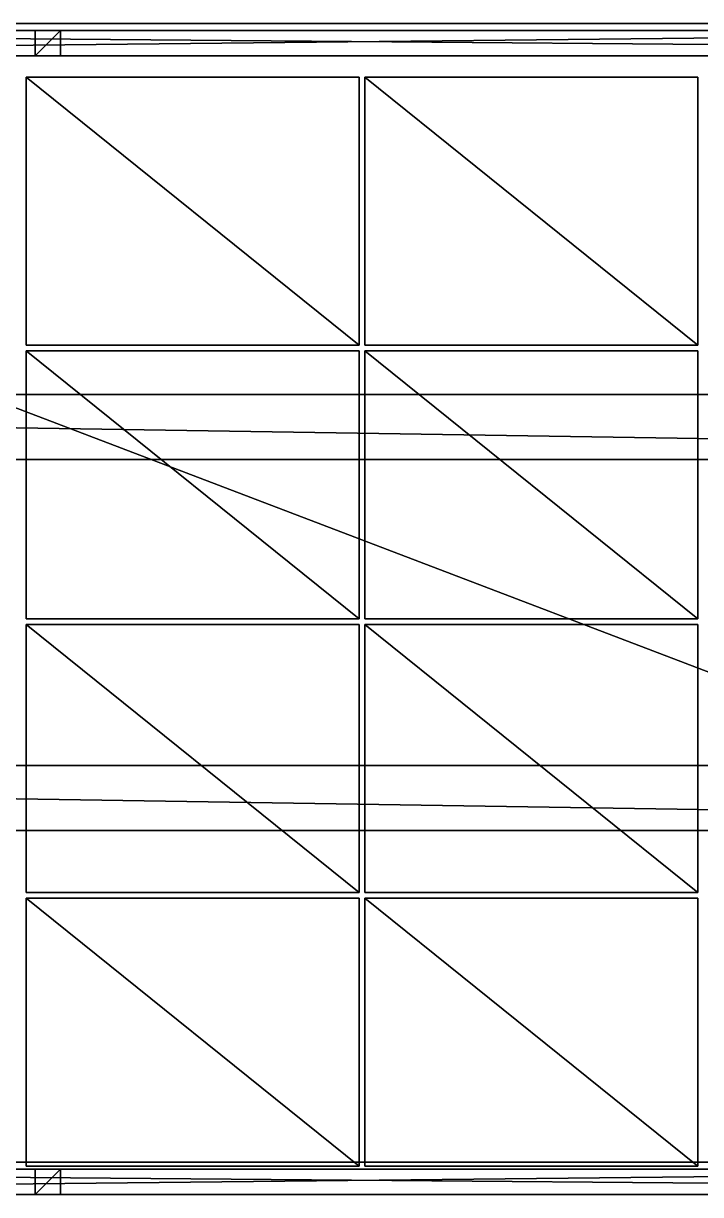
# Model space of a CAD drawing. Header units: millimetres. Extents: x -2500 to 6540, y -1255 to 1270.
# Drawn here: x 2110 to 3570, y -1255 to 1270 of the extents above; entities that cross this region are included whole.
import ezdxf

# ---------------------------------------------------------------- set-up
doc = ezdxf.new("R2010")
doc.units = ezdxf.units.MM

msp = doc.modelspace()

# ---------------------------------------------------------------- linework, layer by layer
at = {"layer": 'CAD_75LAB'}
for points in [[(6540, 1270, 1190), (6540, 1270, 1120), (-40, 1270, 1120)], [(6540, 1270, 1190), (-40, 1270, 1120), (-40, 1270, 1190)], [(6540, 1270, 1120), (-40, 1200, 1120), (-40, 1270, 1120)], [(6540, 1270, 1120), (6540, 1200, 1120), (-40, 1200, 1120)], [(6540, 1270, 1190), (-40, 1270, 1190), (-40, 1200, 1190)], [(6540, 1270, 1190), (-40, 1200, 1190), (6540, 1200, 1190)], [(6540, 1255, 1030), (-40, 1255, 1030), (-40, 1255, 1120)], [(6540, 1255, 1120), (6540, 1255, 1030), (-40, 1255, 1120)], [(6540, -1255, 1030), (-40, -1255, 1030), (-40, 1255, 1030)], [(6540, 1255, 1030), (6540, -1255, 1030), (-40, 1255, 1030)], [(6540, -1255, 1120), (-40, 1255, 1120), (-40, -1255, 1120)], [(6540, 1255, 1120), (-40, 1255, 1120), (6540, -1255, 1120)], [(6540, 1255, 3560), (-40, 1255, 3560), (-40, 1255, 3615)], [(6540, 1255, 3615), (6540, 1255, 3560), (-40, 1255, 3615)], [(6540, 1200, 3560), (-40, 1200, 3560), (-40, 1255, 3560)], [(6540, 1255, 3560), (6540, 1200, 3560), (-40, 1255, 3560)], [(6540, 1200, 3615), (-40, 1255, 3615), (-40, 1200, 3615)], [(6540, 1255, 3615), (-40, 1255, 3615), (6540, 1200, 3615)], [(2135, 1200, 3560), (2135, 1255, 1120), (2135, 1200, 1120)], [(2135, 1200, 3560), (2135, 1255, 3560), (2135, 1255, 1120)], [(2190, 1255, 3560), (2190, 1255, 1120), (2135, 1255, 1120)], [(2190, 1255, 3560), (2135, 1255, 1120), (2135, 1255, 3560)], [(2190, 1255, 1120), (2135, 1200, 1120), (2135, 1255, 1120)], [(2190, 1255, 1120), (2190, 1200, 1120), (2135, 1200, 1120)], [(2190, 1255, 3560), (2135, 1255, 3560), (2135, 1200, 3560)], [(2190, 1255, 3560), (2135, 1200, 3560), (2190, 1200, 3560)], [(2190, 1200, 3560), (2190, 1200, 1120), (2190, 1255, 1120)], [(2190, 1200, 3560), (2190, 1255, 1120), (2190, 1255, 3560)], [(6540, 1200, 3560), (-40, 1200, 3615), (-40, 1200, 3560)], [(6540, 1200, 3615), (-40, 1200, 3615), (6540, 1200, 3560)], [(6540, 1200, 1190), (-40, 1200, 1120), (6540, 1200, 1120)], [(6540, 1200, 1190), (-40, 1200, 1190), (-40, 1200, 1120)], [(2190, 1200, 3560), (2135, 1200, 1120), (2190, 1200, 1120)], [(2190, 1200, 3560), (2135, 1200, 3560), (2135, 1200, 1120)], [(2116, 576, 2178), (2116, 1154, 1123), (2116, 576, 1123)], [(2116, 576, 2178), (2116, 1154, 2178), (2116, 1154, 1123)], [(2116, 1154, 2178), (2834, 1154, 1123), (2116, 1154, 1123)], [(2834, 1154, 2178), (2834, 1154, 1123), (2116, 1154, 2178)], [(2834, 576, 1123), (2116, 576, 1123), (2116, 1154, 1123)], [(2834, 1154, 1123), (2834, 576, 1123), (2116, 1154, 1123)], [(2834, 576, 2178), (2116, 1154, 2178), (2116, 576, 2178)], [(2834, 1154, 2178), (2116, 1154, 2178), (2834, 576, 2178)], [(2116, 576, 3239), (2116, 1154, 2184), (2116, 576, 2184)], [(2116, 576, 3239), (2116, 1154, 3239), (2116, 1154, 2184)], [(2116, 1154, 3239), (2834, 1154, 2184), (2116, 1154, 2184)], [(2834, 1154, 3239), (2834, 1154, 2184), (2116, 1154, 3239)], [(2834, 576, 2184), (2116, 576, 2184), (2116, 1154, 2184)], [(2834, 1154, 2184), (2834, 576, 2184), (2116, 1154, 2184)], [(2834, 576, 3239), (2116, 1154, 3239), (2116, 576, 3239)], [(2834, 1154, 3239), (2116, 1154, 3239), (2834, 576, 3239)], [(2834, 576, 2178), (2834, 576, 1123), (2834, 1154, 1123)], [(2834, 576, 2178), (2834, 1154, 1123), (2834, 1154, 2178)], [(2834, 576, 3239), (2834, 576, 2184), (2834, 1154, 2184)], [(2834, 576, 3239), (2834, 1154, 2184), (2834, 1154, 3239)], [(2846, 576, 2178), (2846, 1154, 1123), (2846, 576, 1123)], [(2846, 576, 2178), (2846, 1154, 2178), (2846, 1154, 1123)], [(2846, 1154, 2178), (3564, 1154, 1123), (2846, 1154, 1123)], [(3564, 1154, 2178), (3564, 1154, 1123), (2846, 1154, 2178)], [(3564, 576, 1123), (2846, 576, 1123), (2846, 1154, 1123)], [(3564, 1154, 1123), (3564, 576, 1123), (2846, 1154, 1123)], [(3564, 576, 2178), (2846, 1154, 2178), (2846, 576, 2178)], [(3564, 1154, 2178), (2846, 1154, 2178), (3564, 576, 2178)], [(2846, 576, 3239), (2846, 1154, 2184), (2846, 576, 2184)], [(2846, 576, 3239), (2846, 1154, 3239), (2846, 1154, 2184)], [(2846, 1154, 3239), (3564, 1154, 2184), (2846, 1154, 2184)], [(3564, 1154, 3239), (3564, 1154, 2184), (2846, 1154, 3239)], [(3564, 576, 2184), (2846, 576, 2184), (2846, 1154, 2184)], [(3564, 1154, 2184), (3564, 576, 2184), (2846, 1154, 2184)], [(3564, 576, 3239), (2846, 1154, 3239), (2846, 576, 3239)], [(3564, 1154, 3239), (2846, 1154, 3239), (3564, 576, 3239)], [(3564, 576, 2178), (3564, 576, 1123), (3564, 1154, 1123)], [(3564, 576, 2178), (3564, 1154, 1123), (3564, 1154, 2178)], [(3564, 576, 3239), (3564, 576, 2184), (3564, 1154, 2184)], [(3564, 576, 3239), (3564, 1154, 2184), (3564, 1154, 3239)], [(2116, 576, 2178), (2116, 576, 1123), (2834, 576, 1123)], [(2834, 576, 2178), (2116, 576, 2178), (2834, 576, 1123)], [(2116, 576, 3239), (2116, 576, 2184), (2834, 576, 2184)], [(2834, 576, 3239), (2116, 576, 3239), (2834, 576, 2184)], [(2116, -14, 2178), (2116, 564, 1123), (2116, -14, 1123)], [(2116, -14, 2178), (2116, 564, 2178), (2116, 564, 1123)], [(2116, 564, 2178), (2834, 564, 1123), (2116, 564, 1123)], [(2834, 564, 2178), (2834, 564, 1123), (2116, 564, 2178)], [(2834, -14, 1123), (2116, -14, 1123), (2116, 564, 1123)], [(2834, 564, 1123), (2834, -14, 1123), (2116, 564, 1123)], [(2834, -14, 2178), (2116, 564, 2178), (2116, -14, 2178)], [(2834, 564, 2178), (2116, 564, 2178), (2834, -14, 2178)], [(2116, -14, 3239), (2116, 564, 2184), (2116, -14, 2184)], [(2116, -14, 3239), (2116, 564, 3239), (2116, 564, 2184)], [(2116, 564, 3239), (2834, 564, 2184), (2116, 564, 2184)], [(2834, 564, 3239), (2834, 564, 2184), (2116, 564, 3239)], [(2834, -14, 2184), (2116, -14, 2184), (2116, 564, 2184)], [(2834, 564, 2184), (2834, -14, 2184), (2116, 564, 2184)], [(2834, -14, 3239), (2116, 564, 3239), (2116, -14, 3239)], [(2834, 564, 3239), (2116, 564, 3239), (2834, -14, 3239)], [(2834, -14, 2178), (2834, -14, 1123), (2834, 564, 1123)], [(2834, -14, 2178), (2834, 564, 1123), (2834, 564, 2178)], [(2834, -14, 3239), (2834, -14, 2184), (2834, 564, 2184)], [(2834, -14, 3239), (2834, 564, 2184), (2834, 564, 3239)], [(2846, 576, 2178), (2846, 576, 1123), (3564, 576, 1123)], [(3564, 576, 2178), (2846, 576, 2178), (3564, 576, 1123)], [(2846, 576, 3239), (2846, 576, 2184), (3564, 576, 2184)], [(3564, 576, 3239), (2846, 576, 3239), (3564, 576, 2184)], [(2846, -14, 2178), (2846, 564, 1123), (2846, -14, 1123)], [(2846, -14, 2178), (2846, 564, 2178), (2846, 564, 1123)], [(2846, 564, 2178), (3564, 564, 1123), (2846, 564, 1123)], [(3564, 564, 2178), (3564, 564, 1123), (2846, 564, 2178)], [(3564, -14, 1123), (2846, -14, 1123), (2846, 564, 1123)], [(3564, 564, 1123), (3564, -14, 1123), (2846, 564, 1123)], [(3564, -14, 2178), (2846, 564, 2178), (2846, -14, 2178)], [(3564, 564, 2178), (2846, 564, 2178), (3564, -14, 2178)], [(2846, -14, 3239), (2846, 564, 2184), (2846, -14, 2184)], [(2846, -14, 3239), (2846, 564, 3239), (2846, 564, 2184)], [(2846, 564, 3239), (3564, 564, 2184), (2846, 564, 2184)], [(3564, 564, 3239), (3564, 564, 2184), (2846, 564, 3239)], [(3564, -14, 2184), (2846, -14, 2184), (2846, 564, 2184)], [(3564, 564, 2184), (3564, -14, 2184), (2846, 564, 2184)], [(3564, -14, 3239), (2846, 564, 3239), (2846, -14, 3239)], [(3564, 564, 3239), (2846, 564, 3239), (3564, -14, 3239)], [(3564, -14, 2178), (3564, -14, 1123), (3564, 564, 1123)], [(3564, -14, 2178), (3564, 564, 1123), (3564, 564, 2178)], [(3564, -14, 3239), (3564, -14, 2184), (3564, 564, 2184)], [(3564, -14, 3239), (3564, 564, 2184), (3564, 564, 3239)], [(6460, 470, 1030), (6460, 470, 780), (-2500, 470, 780)], [(6460, 470, 1030), (-2500, 470, 780), (-2500, 470, 1030)], [(6460, 330, 780), (-2500, 330, 780), (-2500, 470, 780)], [(6460, 470, 780), (6460, 330, 780), (-2500, 470, 780)], [(6460, 330, 1030), (-2500, 470, 1030), (-2500, 330, 1030)], [(6460, 470, 1030), (-2500, 470, 1030), (6460, 330, 1030)], [(6460, 330, 1030), (-2500, 330, 780), (6460, 330, 780)], [(6460, 330, 1030), (-2500, 330, 1030), (-2500, 330, 780)], [(2116, -14, 2178), (2116, -14, 1123), (2834, -14, 1123)], [(2834, -14, 2178), (2116, -14, 2178), (2834, -14, 1123)], [(2116, -14, 3239), (2116, -14, 2184), (2834, -14, 2184)], [(2834, -14, 3239), (2116, -14, 3239), (2834, -14, 2184)], [(2846, -14, 2178), (2846, -14, 1123), (3564, -14, 1123)], [(3564, -14, 2178), (2846, -14, 2178), (3564, -14, 1123)], [(2846, -14, 3239), (2846, -14, 2184), (3564, -14, 2184)], [(3564, -14, 3239), (2846, -14, 3239), (3564, -14, 2184)], [(2116, -604, 2178), (2116, -26, 1123), (2116, -604, 1123)], [(2116, -604, 2178), (2116, -26, 2178), (2116, -26, 1123)], [(2116, -26, 2178), (2834, -26, 1123), (2116, -26, 1123)], [(2834, -26, 2178), (2834, -26, 1123), (2116, -26, 2178)], [(2834, -604, 1123), (2116, -604, 1123), (2116, -26, 1123)], [(2834, -26, 1123), (2834, -604, 1123), (2116, -26, 1123)], [(2834, -604, 2178), (2116, -26, 2178), (2116, -604, 2178)], [(2834, -26, 2178), (2116, -26, 2178), (2834, -604, 2178)], [(2116, -604, 3239), (2116, -26, 2184), (2116, -604, 2184)], [(2116, -604, 3239), (2116, -26, 3239), (2116, -26, 2184)], [(2116, -26, 3239), (2834, -26, 2184), (2116, -26, 2184)], [(2834, -26, 3239), (2834, -26, 2184), (2116, -26, 3239)], [(2834, -604, 2184), (2116, -604, 2184), (2116, -26, 2184)], [(2834, -26, 2184), (2834, -604, 2184), (2116, -26, 2184)], [(2834, -604, 3239), (2116, -26, 3239), (2116, -604, 3239)], [(2834, -26, 3239), (2116, -26, 3239), (2834, -604, 3239)], [(2834, -604, 2178), (2834, -604, 1123), (2834, -26, 1123)], [(2834, -604, 2178), (2834, -26, 1123), (2834, -26, 2178)], [(2834, -604, 3239), (2834, -604, 2184), (2834, -26, 2184)], [(2834, -604, 3239), (2834, -26, 2184), (2834, -26, 3239)], [(2846, -604, 2178), (2846, -26, 1123), (2846, -604, 1123)], [(2846, -604, 2178), (2846, -26, 2178), (2846, -26, 1123)], [(2846, -26, 2178), (3564, -26, 1123), (2846, -26, 1123)], [(3564, -26, 2178), (3564, -26, 1123), (2846, -26, 2178)], [(3564, -604, 1123), (2846, -604, 1123), (2846, -26, 1123)], [(3564, -26, 1123), (3564, -604, 1123), (2846, -26, 1123)], [(3564, -604, 2178), (2846, -26, 2178), (2846, -604, 2178)], [(3564, -26, 2178), (2846, -26, 2178), (3564, -604, 2178)], [(2846, -604, 3239), (2846, -26, 2184), (2846, -604, 2184)], [(2846, -604, 3239), (2846, -26, 3239), (2846, -26, 2184)], [(2846, -26, 3239), (3564, -26, 2184), (2846, -26, 2184)], [(3564, -26, 3239), (3564, -26, 2184), (2846, -26, 3239)], [(3564, -604, 2184), (2846, -604, 2184), (2846, -26, 2184)], [(3564, -26, 2184), (3564, -604, 2184), (2846, -26, 2184)], [(3564, -604, 3239), (2846, -26, 3239), (2846, -604, 3239)], [(3564, -26, 3239), (2846, -26, 3239), (3564, -604, 3239)], [(3564, -604, 2178), (3564, -604, 1123), (3564, -26, 1123)], [(3564, -604, 2178), (3564, -26, 1123), (3564, -26, 2178)], [(3564, -604, 3239), (3564, -604, 2184), (3564, -26, 2184)], [(3564, -604, 3239), (3564, -26, 2184), (3564, -26, 3239)], [(6460, -330, 1030), (6460, -330, 780), (-2500, -330, 780)], [(6460, -330, 1030), (-2500, -330, 780), (-2500, -330, 1030)], [(6460, -470, 780), (-2500, -470, 780), (-2500, -330, 780)], [(6460, -330, 780), (6460, -470, 780), (-2500, -330, 780)], [(6460, -470, 1030), (-2500, -330, 1030), (-2500, -470, 1030)], [(6460, -330, 1030), (-2500, -330, 1030), (6460, -470, 1030)], [(6460, -470, 1030), (-2500, -470, 780), (6460, -470, 780)], [(6460, -470, 1030), (-2500, -470, 1030), (-2500, -470, 780)], [(2116, -604, 2178), (2116, -604, 1123), (2834, -604, 1123)], [(2834, -604, 2178), (2116, -604, 2178), (2834, -604, 1123)], [(2116, -604, 3239), (2116, -604, 2184), (2834, -604, 2184)], [(2834, -604, 3239), (2116, -604, 3239), (2834, -604, 2184)], [(2846, -604, 2178), (2846, -604, 1123), (3564, -604, 1123)], [(3564, -604, 2178), (2846, -604, 2178), (3564, -604, 1123)], [(2846, -604, 3239), (2846, -604, 2184), (3564, -604, 2184)], [(3564, -604, 3239), (2846, -604, 3239), (3564, -604, 2184)], [(2116, -1194, 2178), (2116, -616, 1123), (2116, -1194, 1123)], [(2116, -1194, 2178), (2116, -616, 2178), (2116, -616, 1123)], [(2116, -616, 2178), (2834, -616, 1123), (2116, -616, 1123)], [(2834, -616, 2178), (2834, -616, 1123), (2116, -616, 2178)], [(2834, -1194, 1123), (2116, -1194, 1123), (2116, -616, 1123)], [(2834, -616, 1123), (2834, -1194, 1123), (2116, -616, 1123)], [(2834, -1194, 2178), (2116, -616, 2178), (2116, -1194, 2178)], [(2834, -616, 2178), (2116, -616, 2178), (2834, -1194, 2178)], [(2116, -1194, 3239), (2116, -616, 2184), (2116, -1194, 2184)], [(2116, -1194, 3239), (2116, -616, 3239), (2116, -616, 2184)], [(2116, -616, 3239), (2834, -616, 2184), (2116, -616, 2184)], [(2834, -616, 3239), (2834, -616, 2184), (2116, -616, 3239)], [(2834, -1194, 2184), (2116, -1194, 2184), (2116, -616, 2184)], [(2834, -616, 2184), (2834, -1194, 2184), (2116, -616, 2184)], [(2834, -1194, 3239), (2116, -616, 3239), (2116, -1194, 3239)], [(2834, -616, 3239), (2116, -616, 3239), (2834, -1194, 3239)], [(2834, -1194, 2178), (2834, -1194, 1123), (2834, -616, 1123)], [(2834, -1194, 2178), (2834, -616, 1123), (2834, -616, 2178)], [(2834, -1194, 3239), (2834, -1194, 2184), (2834, -616, 2184)], [(2834, -1194, 3239), (2834, -616, 2184), (2834, -616, 3239)], [(2846, -1194, 2178), (2846, -616, 1123), (2846, -1194, 1123)], [(2846, -1194, 2178), (2846, -616, 2178), (2846, -616, 1123)], [(2846, -616, 2178), (3564, -616, 1123), (2846, -616, 1123)], [(3564, -616, 2178), (3564, -616, 1123), (2846, -616, 2178)], [(3564, -1194, 1123), (2846, -1194, 1123), (2846, -616, 1123)], [(3564, -616, 1123), (3564, -1194, 1123), (2846, -616, 1123)], [(3564, -1194, 2178), (2846, -616, 2178), (2846, -1194, 2178)], [(3564, -616, 2178), (2846, -616, 2178), (3564, -1194, 2178)], [(2846, -1194, 3239), (2846, -616, 2184), (2846, -1194, 2184)], [(2846, -1194, 3239), (2846, -616, 3239), (2846, -616, 2184)], [(2846, -616, 3239), (3564, -616, 2184), (2846, -616, 2184)], [(3564, -616, 3239), (3564, -616, 2184), (2846, -616, 3239)], [(3564, -1194, 2184), (2846, -1194, 2184), (2846, -616, 2184)], [(3564, -616, 2184), (3564, -1194, 2184), (2846, -616, 2184)], [(3564, -1194, 3239), (2846, -616, 3239), (2846, -1194, 3239)], [(3564, -616, 3239), (2846, -616, 3239), (3564, -1194, 3239)], [(3564, -1194, 2178), (3564, -1194, 1123), (3564, -616, 1123)], [(3564, -1194, 2178), (3564, -616, 1123), (3564, -616, 2178)], [(3564, -1194, 3239), (3564, -1194, 2184), (3564, -616, 2184)], [(3564, -1194, 3239), (3564, -616, 2184), (3564, -616, 3239)], [(6540, -1185, 1190), (6540, -1185, 1120), (-40, -1185, 1120)], [(6540, -1185, 1190), (-40, -1185, 1120), (-40, -1185, 1190)], [(6540, -1185, 1120), (-40, -1255, 1120), (-40, -1185, 1120)], [(6540, -1185, 1120), (6540, -1255, 1120), (-40, -1255, 1120)], [(6540, -1185, 1190), (-40, -1185, 1190), (-40, -1255, 1190)], [(6540, -1185, 1190), (-40, -1255, 1190), (6540, -1255, 1190)], [(6540, -1200, 3560), (-40, -1200, 3560), (-40, -1200, 3615)], [(6540, -1200, 3615), (6540, -1200, 3560), (-40, -1200, 3615)], [(6540, -1255, 3560), (-40, -1255, 3560), (-40, -1200, 3560)], [(6540, -1200, 3560), (6540, -1255, 3560), (-40, -1200, 3560)], [(6540, -1255, 3615), (-40, -1200, 3615), (-40, -1255, 3615)], [(6540, -1200, 3615), (-40, -1200, 3615), (6540, -1255, 3615)], [(2116, -1194, 2178), (2116, -1194, 1123), (2834, -1194, 1123)], [(2834, -1194, 2178), (2116, -1194, 2178), (2834, -1194, 1123)], [(2116, -1194, 3239), (2116, -1194, 2184), (2834, -1194, 2184)], [(2834, -1194, 3239), (2116, -1194, 3239), (2834, -1194, 2184)], [(2135, -1255, 3560), (2135, -1200, 1120), (2135, -1255, 1120)], [(2135, -1255, 3560), (2135, -1200, 3560), (2135, -1200, 1120)], [(2190, -1200, 3560), (2190, -1200, 1120), (2135, -1200, 1120)], [(2190, -1200, 3560), (2135, -1200, 1120), (2135, -1200, 3560)], [(2190, -1200, 1120), (2135, -1255, 1120), (2135, -1200, 1120)], [(2190, -1200, 1120), (2190, -1255, 1120), (2135, -1255, 1120)], [(2190, -1200, 3560), (2135, -1200, 3560), (2135, -1255, 3560)], [(2190, -1200, 3560), (2135, -1255, 3560), (2190, -1255, 3560)], [(2190, -1255, 3560), (2190, -1255, 1120), (2190, -1200, 1120)], [(2190, -1255, 3560), (2190, -1200, 1120), (2190, -1200, 3560)], [(2846, -1194, 2178), (2846, -1194, 1123), (3564, -1194, 1123)], [(3564, -1194, 2178), (2846, -1194, 2178), (3564, -1194, 1123)], [(2846, -1194, 3239), (2846, -1194, 2184), (3564, -1194, 2184)], [(3564, -1194, 3239), (2846, -1194, 3239), (3564, -1194, 2184)], [(6540, -1255, 1030), (-40, -1255, 1120), (-40, -1255, 1030)], [(6540, -1255, 1120), (-40, -1255, 1120), (6540, -1255, 1030)], [(6540, -1255, 3560), (-40, -1255, 3615), (-40, -1255, 3560)], [(6540, -1255, 3615), (-40, -1255, 3615), (6540, -1255, 3560)], [(6540, -1255, 1190), (-40, -1255, 1120), (6540, -1255, 1120)], [(6540, -1255, 1190), (-40, -1255, 1190), (-40, -1255, 1120)], [(2190, -1255, 3560), (2135, -1255, 1120), (2190, -1255, 1120)], [(2190, -1255, 3560), (2135, -1255, 3560), (2135, -1255, 1120)]]:
    msp.add_3dface(points, dxfattribs=at)

doc.saveas('drawing.dxf')
